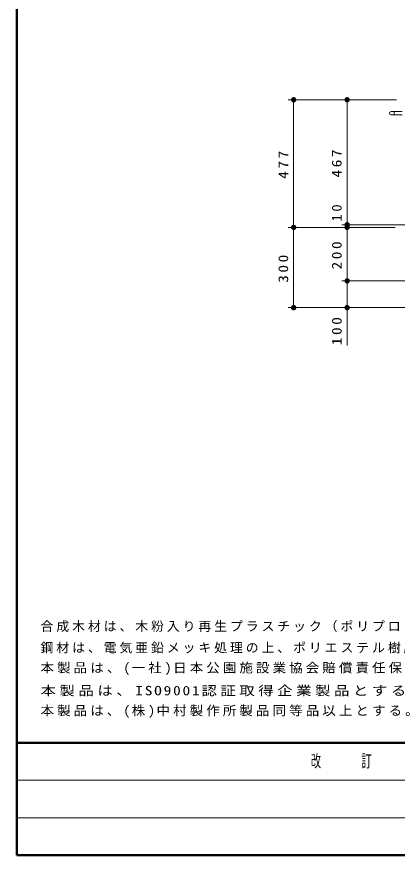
# Model space of a CAD drawing. Units: millimetres on the paper, scale 1:20. Extents: x -385 to 0, y 0 to 267.
# Drawn here: x -385 to -313.8, y 0 to 156.7 of the extents above; entities that cross this region are included whole.
import ezdxf

# ---------------------------------------------------------------- set-up
doc = ezdxf.new("R2010")
doc.units = ezdxf.units.MM
doc.layers.add('LY_1', color=7, linetype='Continuous', lineweight=25)
doc.layers.add('LY_2', color=7, linetype='Continuous', lineweight=13)
doc.styles.add('ＭＳ ゴシック', font='')
doc.styles.get('ＭＳ ゴシック').set_extended_font_data('MS Gothic')

# ---------------------------------------------------------------- blocks, each defined once
blk = doc.blocks.new('filled_dot')
at = {"color": 0, "linetype": 'Continuous', "lineweight": -2, "const_width": 1.25}
blk.add_lwpolyline([(-0.625, 0, 1), (0.625, 0, 1)], format="xyb", close=True, dxfattribs=at)

msp = doc.modelspace()

# ---------------------------------------------------------------- linework, layer by layer
at = {"layer": 'LY_1', "lineweight": 13}
for p, q in [((-313.956, 141.17), (-334.206, 141.17)), ((-333.206, 117.325), (-333.206, 141.17)), ((-313.956, 141.17), (-324.206, 141.17)), ((-323.206, 117.825), (-323.206, 141.17)), ((-323.206, 117.325), (-323.206, 122.23)), ((-307.456, 117.825), (-324.206, 117.825)), ((-314.206, 117.325), (-334.206, 117.325)), ((-314.206, 117.325), (-334.206, 117.325)), ((-333.206, 102.325), (-333.206, 117.325)), ((-314.206, 117.325), (-324.206, 117.325)), ((-314.206, 117.325), (-324.206, 117.325)), ((-323.206, 107.325), (-323.206, 117.325)), ((-310.456, 107.325), (-324.206, 107.325)), ((-323.206, 95.248), (-323.206, 107.325)), ((-310.456, 102.325), (-334.206, 102.325)), ((-310.456, 102.325), (-324.206, 102.325))]:
    msp.add_line(p, q, dxfattribs=at)
at = {"layer": 'LY_1', "color": 131, "lineweight": 13}
for p, q in [((-314.381, 138.97), (-314.981, 138.97)), ((-314.981, 138.37), (-314.381, 138.37)), ((-312.931, 138.97), (-314.381, 138.97)), ((-314.381, 138.37), (-314.381, 138.97)), ((-314.381, 138.37), (-312.931, 138.37))]:
    msp.add_line(p, q, dxfattribs=at)
msp.add_arc((-314.981, 138.67), 0.3, 90, 270, dxfattribs=at)
at = {"layer": 'LY_2', "lineweight": 50}
for p, q in [((-385, 267), (-385, 0)), ((-385, 21), (0, 21)), ((-385, 0), (0, 0))]:
    msp.add_line(p, q, dxfattribs=at)
at = {"layer": 'LY_2'}
for p, q in [((-385, 14), (-243.5, 14)), ((-385, 7), (-243.5, 7))]:
    msp.add_line(p, q, dxfattribs=at)

# ---------------------------------------------------------------- block references
at = {"layer": 'LY_1', "lineweight": 13, "xscale": 0.4, "yscale": 0.4}
for p, rotation in [((-333.206, 141.17), 270), ((-323.206, 141.17), 270), ((-333.206, 117.325), 90), ((-333.206, 117.325), 270), ((-323.206, 117.825), 90), ((-323.206, 117.825), 270), ((-323.206, 117.325), 90), ((-323.206, 117.325), 270), ((-323.206, 107.325), 90), ((-323.206, 107.325), 270), ((-333.206, 102.325), 90), ((-323.206, 102.325), 90)]:
    msp.add_blockref('filled_dot', p, dxfattribs=dict(at, rotation=rotation))

# ---------------------------------------------------------------- texts
at = {"layer": 'LY_1', "char_height": 1.833, "attachment_point": 8, "rotation": 90, "style": 'ＭＳ ゴシック'}
for s, insert in [('\\T1.33;\\W1.15;467', (-324.206, 129.498)), ('\\T1.33;\\W1.15;477', (-334.206, 129.248)), ('\\T1.34;\\W1.1;10', (-324.206, 120.261)), ('\\T1.33;\\W1.15;200', (-324.206, 112.325)), ('\\T1.33;\\W1.15;300', (-334.206, 109.825)), ('\\T1.33;\\W1.15;100', (-324.206, 98.165))]:
    msp.add_mtext(s, dxfattribs=dict(at, insert=insert))
at = {"layer": 'LY_1', "char_height": 1.76, "attachment_point": 7, "style": 'ＭＳ ゴシック'}
for s, insert in [('\\T1.23;合成木材は、木粉入り再生プラスチック（ポリプロピレン系、色：サンディーブラウン）とし、「再生有機系建材認定基準」適合品とする。', (-380.55, 41.685)), ('\\T1.23;鋼材は、電気亜鉛メッキ処理の上、ポリエステル樹脂粉体塗装（ダークグレー）仕上げとする。', (-380.55, 37.685)), ('\\T1.23;\\W1.05;本製品は、(一社)日本公園施設業協会賠償責任保険加入製品とする。', (-380.55, 33.685)), ('\\T1.23;\\W1.2;本製品は、ISO9001認証取得企業製品とする。', (-380.55, 29.685)), ('\\T1.23;\\W1.05;本製品は、(株)中村製作所製品同等品以上とする。', (-380.55, 25.685))]:
    msp.add_mtext(s, dxfattribs=dict(at, insert=insert))
at = {"layer": 'LY_2', "color": 4, "insert": (-314.25, 17.5), "char_height": 2.346, "attachment_point": 5, "style": 'ＭＳ ゴシック'}
msp.add_mtext('\\T1.64;\\W0.6;改\u3000\u3000訂\u3000\u3000事\u3000\u3000項', dxfattribs=at)

doc.saveas('drawing.dxf')
